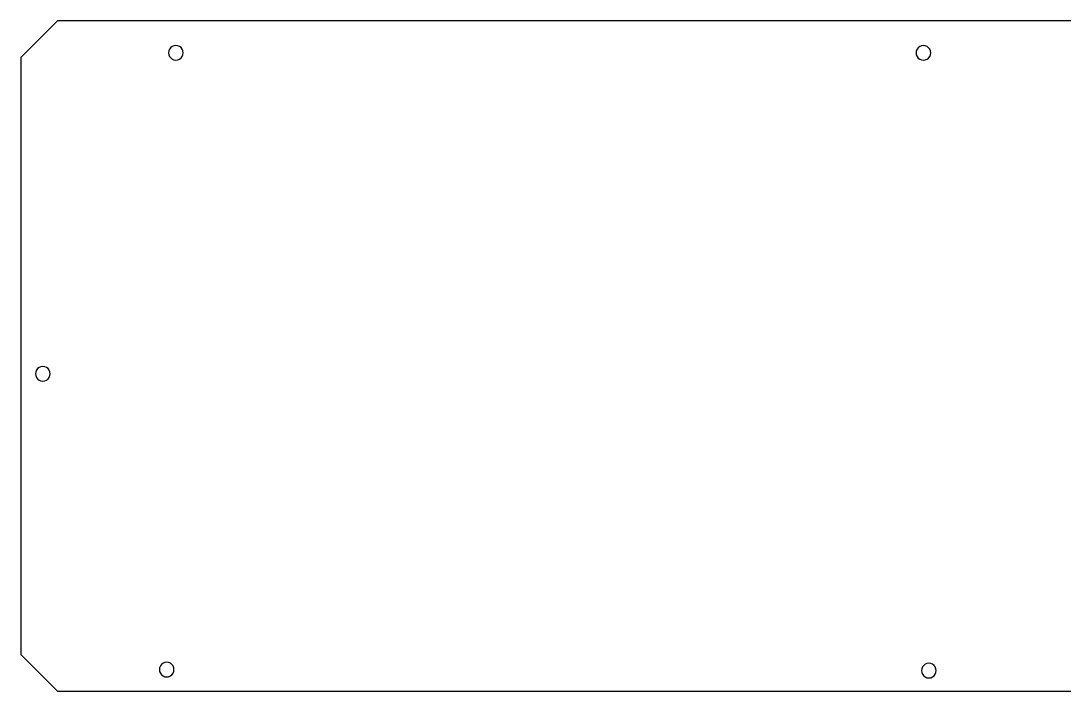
# Model space of a CAD drawing. Extents: x -203 to 157, y 44 to 365.
# Drawn here: x -201.1 to 12.9, y 227.4 to 364.9 of the extents above; entities that cross this region are included whole.
import ezdxf

# ---------------------------------------------------------------- set-up
doc = ezdxf.new("R2010")
doc.units = 0
doc.layers.get('0').update_dxf_attribs({"linetype": 'CONTINUOUS'})

msp = doc.modelspace()

# ---------------------------------------------------------------- linework, layer by layer
for p, q in [((-193.56, 364.95), (-201.1, 357.41)), ((149.34, 364.95), (-193.56, 364.95)), ((-170.05, 359.69), (-170.36, 359.45)), ((-169.69, 359.84), (-170.05, 359.69)), ((-169.3, 359.89), (-169.69, 359.84)), ((-168.91, 359.84), (-169.3, 359.89)), ((-168.55, 359.69), (-168.91, 359.84)), ((-168.24, 359.45), (-168.55, 359.69)), ((-16.74, 359.68), (-17.05, 359.44)), ((-16.38, 359.83), (-16.74, 359.68)), ((-15.99, 359.88), (-16.38, 359.83)), ((-15.6, 359.83), (-15.99, 359.88)), ((-15.24, 359.68), (-15.6, 359.83)), ((-14.93, 359.44), (-15.24, 359.68)), ((-201.1, 357.41), (-201.1, 234.98)), ((-170.75, 358.78), (-170.8, 358.39)), ((-170.8, 358.39), (-170.75, 358)), ((-170.6, 359.14), (-170.75, 358.78)), ((-170.75, 358), (-170.6, 357.64)), ((-170.36, 359.45), (-170.6, 359.14)), ((-170.6, 357.64), (-170.36, 357.33)), ((-168, 359.14), (-168.24, 359.45)), ((-168.24, 357.33), (-168, 357.64)), ((-167.85, 358.78), (-168, 359.14)), ((-168, 357.64), (-167.85, 358)), ((-167.8, 358.39), (-167.85, 358.78)), ((-167.85, 358), (-167.8, 358.39)), ((-17.44, 358.77), (-17.49, 358.38)), ((-17.49, 358.38), (-17.44, 357.99)), ((-17.29, 359.13), (-17.44, 358.77)), ((-17.44, 357.99), (-17.29, 357.63)), ((-17.05, 359.44), (-17.29, 359.13)), ((-17.29, 357.63), (-17.05, 357.32)), ((-14.69, 359.13), (-14.93, 359.44)), ((-14.93, 357.32), (-14.69, 357.63)), ((-14.54, 358.77), (-14.69, 359.13)), ((-14.69, 357.63), (-14.54, 357.99)), ((-14.49, 358.38), (-14.54, 358.77)), ((-14.54, 357.99), (-14.49, 358.38)), ((-170.36, 357.33), (-170.05, 357.09)), ((-170.05, 357.09), (-169.69, 356.94)), ((-169.69, 356.94), (-169.3, 356.89)), ((-169.3, 356.89), (-168.91, 356.94)), ((-168.91, 356.94), (-168.55, 357.09)), ((-168.55, 357.09), (-168.24, 357.33)), ((-17.05, 357.32), (-16.74, 357.08)), ((-16.74, 357.08), (-16.38, 356.93)), ((-16.38, 356.93), (-15.99, 356.88)), ((-15.99, 356.88), (-15.6, 356.93)), ((-15.6, 356.93), (-15.24, 357.08)), ((-15.24, 357.08), (-14.93, 357.32)), ((-197.89, 293.29), (-198.04, 292.93)), ((-197.66, 293.6), (-197.89, 293.29)), ((-197.35, 293.84), (-197.66, 293.6)), ((-196.98, 293.99), (-197.35, 293.84)), ((-196.6, 294.04), (-196.98, 293.99)), ((-196.21, 293.99), (-196.6, 294.04)), ((-195.85, 293.84), (-196.21, 293.99)), ((-195.53, 293.6), (-195.85, 293.84)), ((-195.3, 293.29), (-195.53, 293.6)), ((-195.15, 292.93), (-195.3, 293.29)), ((-198.04, 292.93), (-198.1, 292.54)), ((-198.1, 292.54), (-198.04, 292.16)), ((-198.04, 292.16), (-197.89, 291.79)), ((-197.89, 291.79), (-197.66, 291.48)), ((-197.66, 291.48), (-197.35, 291.24)), ((-197.35, 291.24), (-196.98, 291.09)), ((-196.98, 291.09), (-196.6, 291.04)), ((-196.6, 291.04), (-196.21, 291.09)), ((-196.21, 291.09), (-195.85, 291.24)), ((-195.85, 291.24), (-195.53, 291.48)), ((-195.53, 291.48), (-195.3, 291.79)), ((-195.3, 291.79), (-195.15, 292.16)), ((-195.1, 292.54), (-195.15, 292.93)), ((-195.15, 292.16), (-195.1, 292.54)), ((-201.1, 234.98), (-193.56, 227.44)), ((-171.58, 233.3), (-171.94, 233.15)), ((-171.19, 233.35), (-171.58, 233.3)), ((-170.8, 233.3), (-171.19, 233.35)), ((-170.44, 233.15), (-170.8, 233.3)), ((-172.64, 232.24), (-172.69, 231.85)), ((-172.69, 231.85), (-172.64, 231.46)), ((-172.49, 232.6), (-172.64, 232.24)), ((-172.64, 231.46), (-172.49, 231.1)), ((-172.25, 232.91), (-172.49, 232.6)), ((-172.49, 231.1), (-172.25, 230.79)), ((-171.94, 233.15), (-172.25, 232.91)), ((-170.13, 232.91), (-170.44, 233.15)), ((-169.89, 232.6), (-170.13, 232.91)), ((-170.13, 230.79), (-169.89, 231.1)), ((-169.74, 232.24), (-169.89, 232.6)), ((-169.89, 231.1), (-169.74, 231.46)), ((-169.69, 231.85), (-169.74, 232.24)), ((-169.74, 231.46), (-169.69, 231.85)), ((-16.32, 232.04), (-16.37, 231.65)), ((-16.37, 231.65), (-16.32, 231.26)), ((-16.17, 232.4), (-16.32, 232.04)), ((-16.32, 231.26), (-16.17, 230.9)), ((-15.93, 232.71), (-16.17, 232.4)), ((-15.62, 232.95), (-15.93, 232.71)), ((-15.26, 233.1), (-15.62, 232.95)), ((-14.87, 233.15), (-15.26, 233.1)), ((-14.48, 233.1), (-14.87, 233.15)), ((-14.12, 232.95), (-14.48, 233.1)), ((-13.81, 232.71), (-14.12, 232.95)), ((-13.57, 232.4), (-13.81, 232.71)), ((-13.42, 232.04), (-13.57, 232.4)), ((-13.57, 230.9), (-13.42, 231.26)), ((-13.37, 231.65), (-13.42, 232.04)), ((-13.42, 231.26), (-13.37, 231.65)), ((-172.25, 230.79), (-171.94, 230.55)), ((-171.94, 230.55), (-171.58, 230.4)), ((-171.58, 230.4), (-171.19, 230.35)), ((-171.19, 230.35), (-170.8, 230.4)), ((-170.8, 230.4), (-170.44, 230.55)), ((-170.44, 230.55), (-170.13, 230.79)), ((-16.17, 230.9), (-15.93, 230.59)), ((-15.93, 230.59), (-15.62, 230.35)), ((-15.62, 230.35), (-15.26, 230.2)), ((-15.26, 230.2), (-14.87, 230.15)), ((-14.87, 230.15), (-14.48, 230.2)), ((-14.48, 230.2), (-14.12, 230.35)), ((-14.12, 230.35), (-13.81, 230.59)), ((-13.81, 230.59), (-13.57, 230.9)), ((-193.56, 227.44), (149.34, 227.44))]:
    msp.add_line(p, q)

doc.saveas('drawing.dxf')
